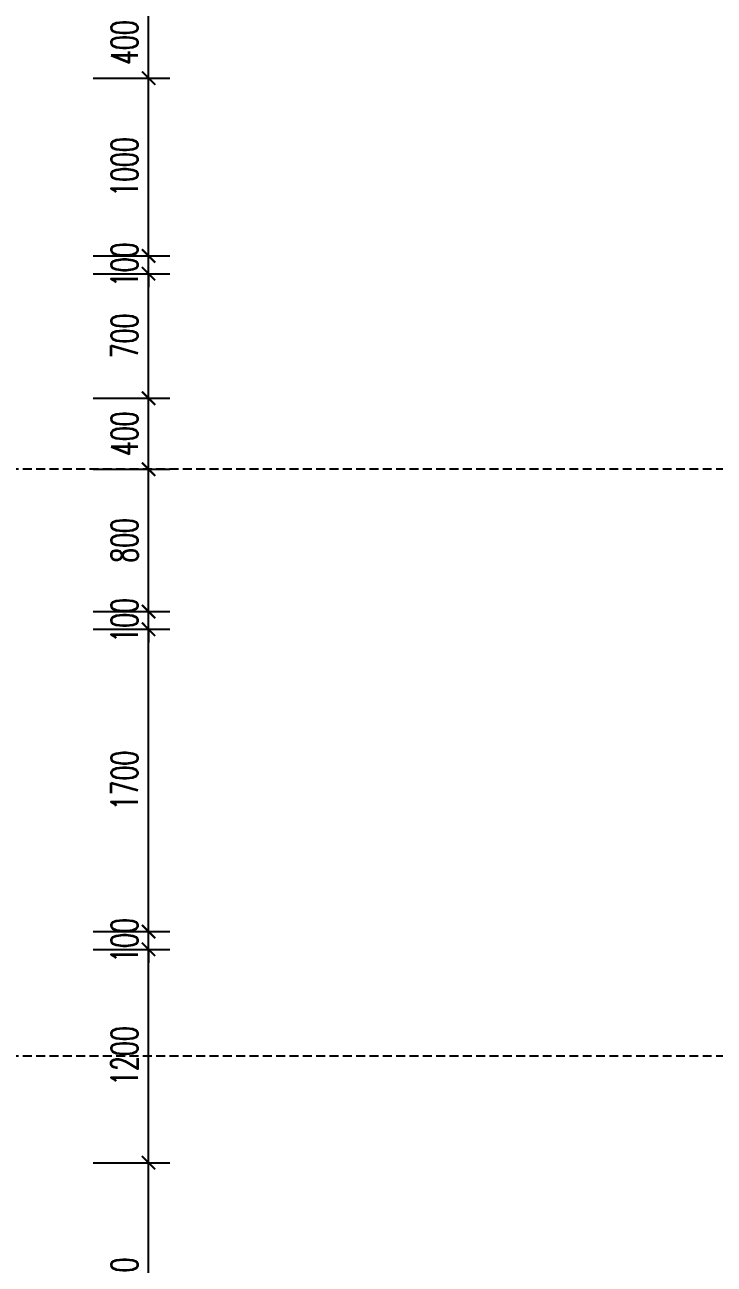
# Model space of a CAD drawing. Header units: millimetres. Extents: x -229618 to 2906, y -178063 to 96806.
# Drawn here: x -102681 to -98802, y -148676 to -141705 of the extents above; entities that cross this region are included whole.
import ezdxf

# ---------------------------------------------------------------- set-up
doc = ezdxf.new("R2010")
doc.units = ezdxf.units.MM
doc.header["$LTSCALE"] = 200
doc.header["$MEASUREMENT"] = 0
doc.header["$PDMODE"] = 3
doc.header["$PDSIZE"] = 50
doc.linetypes.add('CENTER', pattern=[2, 1.25, -0.25, 0.25, -0.25])
doc.linetypes.add('DASHED2', pattern=[0.375, 0.25, -0.125])
doc.layers.get('0').update_dxf_attribs({"color": 95, "linetype": 'CONTINUOUS'})
doc.layers.get('DEFPOINTS').update_dxf_attribs({"linetype": 'CONTINUOUS'})
doc.layers.add('DIM', color=251, linetype='CONTINUOUS')
doc.layers.add('TRUC', color=251, linetype='CENTER')
doc.styles.add('Scale', font='vnsimli.shx', dxfattribs={"width": 0.65, "bigfont": 'bigfont.shx'})
doc.dimstyles.new('Scale', dxfattribs={"dimscale": 75, "dimtxt": 2, "dimasz": 1, "dimexe": 1.6, "dimexo": 0, "dimgap": 0.8, "dimtad": 1, "dimdec": 0, "dimzin": 0, "dimdsep": 46, "dimtxsty": 'Scale', "dimblk": 'ARCHTICK', "dimcen": 0.1, "dimdle": 1, "dimclrd": 256, "dimclre": 256, "dimclrt": 3, "dimadec": 0, "dimazin": 0, "dimtfac": 1, "dimtdec": 0, "dimtix": 1, "dimtmove": 2, "dimatfit": 3, "dimldrblk": 'ARCHTICK', "dimfxl": 0, "dimtolj": 1, "dimtzin": 0, "dimarcsym": 0})

# ---------------------------------------------------------------- blocks, each defined once
blk = doc.blocks.new('_ArchTick')
at = {"color": 0, "linetype": 'ByBlock', "const_width": 0.15}
blk.add_lwpolyline([(-0.5, -0.5), (0.5, 0.5)], dxfattribs=at)
blk = doc.blocks.new('*D2449')
at = {"layer": 'DEFPOINTS', "color": 0, "linetype": 'Continuous'}
for p in [(-102296, -148104.9), (-101984.4, -148104.9), (-102296, -149504.9)]:
    blk.add_point(p, dxfattribs=at)
at = {"layer": 'DIM', "linetype": 'Continuous', "lineweight": -2}
for p, q in [((-101984.4, -149579.9), (-101984.4, -148029.9)), ((-102296, -148104.9), (-101864.4, -148104.9)), ((-102296, -149504.9), (-101864.4, -149504.9))]:
    blk.add_line(p, q, dxfattribs=at)
at = {"layer": 'DIM', "linetype": 'Continuous', "lineweight": -2, "xscale": 75, "yscale": 75, "zscale": 75}
for p, rotation in [((-101984.4, -148104.9), 90), ((-101984.4, -149504.9), 270)]:
    blk.add_blockref('_ArchTick', p, dxfattribs=dict(at, rotation=rotation))
at = {"layer": 'DIM', "color": 3, "linetype": 'Continuous', "insert": (-102119.4, -148804.9), "char_height": 150, "attachment_point": 5, "rotation": 90, "style": 'Scale'}
blk.add_mtext('\\A1;1400', dxfattribs=at)
blk = doc.blocks.new('*D2450')
at = {"layer": 'DEFPOINTS', "color": 0, "linetype": 'Continuous'}
for p in [(-102296, -146904.9), (-101984.4, -146904.9), (-102296, -148104.9)]:
    blk.add_point(p, dxfattribs=at)
at = {"layer": 'DIM', "linetype": 'Continuous', "lineweight": -2}
for p, q in [((-101984.4, -148179.9), (-101984.4, -146829.9)), ((-102296, -146904.9), (-101864.4, -146904.9)), ((-102296, -148104.9), (-101864.4, -148104.9))]:
    blk.add_line(p, q, dxfattribs=at)
at = {"layer": 'DIM', "linetype": 'Continuous', "lineweight": -2, "xscale": 75, "yscale": 75, "zscale": 75}
for p, rotation in [((-101984.4, -146904.9), 90), ((-101984.4, -148104.9), 270)]:
    blk.add_blockref('_ArchTick', p, dxfattribs=dict(at, rotation=rotation))
at = {"layer": 'DIM', "color": 3, "linetype": 'Continuous', "insert": (-102119.4, -147504.9), "char_height": 150, "attachment_point": 5, "rotation": 90, "style": 'Scale'}
blk.add_mtext('\\A1;1200', dxfattribs=at)
blk = doc.blocks.new('*D2451')
at = {"layer": 'DEFPOINTS', "color": 0, "linetype": 'Continuous'}
for p in [(-102296, -146804.9), (-101984.4, -146804.9), (-102296, -146904.9)]:
    blk.add_point(p, dxfattribs=at)
at = {"layer": 'DIM', "linetype": 'Continuous', "lineweight": -2}
for p, q in [((-101984.4, -146804.9), (-101984.4, -146729.9)), ((-102296, -146804.9), (-101864.4, -146804.9)), ((-101984.4, -146904.9), (-101984.4, -146804.9)), ((-102296, -146904.9), (-101864.4, -146904.9)), ((-101984.4, -146904.9), (-101984.4, -146979.9))]:
    blk.add_line(p, q, dxfattribs=at)
at = {"layer": 'DIM', "linetype": 'Continuous', "lineweight": -2, "xscale": 75, "yscale": 75, "zscale": 75}
for p, rotation in [((-101984.4, -146804.9), 270), ((-101984.4, -146904.9), 90)]:
    blk.add_blockref('_ArchTick', p, dxfattribs=dict(at, rotation=rotation))
at = {"layer": 'DIM', "color": 3, "linetype": 'Continuous', "insert": (-102119.4, -146854.9), "char_height": 150, "attachment_point": 5, "rotation": 90, "style": 'Scale'}
blk.add_mtext('\\A1;100', dxfattribs=at)
blk = doc.blocks.new('*D2452')
at = {"layer": 'DEFPOINTS', "color": 0, "linetype": 'Continuous'}
for p in [(-102296, -145104.9), (-101984.4, -145104.9), (-102296, -146804.9)]:
    blk.add_point(p, dxfattribs=at)
at = {"layer": 'DIM', "linetype": 'Continuous', "lineweight": -2}
for p, q in [((-101984.4, -146879.9), (-101984.4, -145029.9)), ((-102296, -145104.9), (-101864.4, -145104.9)), ((-102296, -146804.9), (-101864.4, -146804.9))]:
    blk.add_line(p, q, dxfattribs=at)
at = {"layer": 'DIM', "linetype": 'Continuous', "lineweight": -2, "xscale": 75, "yscale": 75, "zscale": 75}
for p, rotation in [((-101984.4, -145104.9), 90), ((-101984.4, -146804.9), 270)]:
    blk.add_blockref('_ArchTick', p, dxfattribs=dict(at, rotation=rotation))
at = {"layer": 'DIM', "color": 3, "linetype": 'Continuous', "insert": (-102119.4, -145954.9), "char_height": 150, "attachment_point": 5, "rotation": 90, "style": 'Scale'}
blk.add_mtext('\\A1;1700', dxfattribs=at)
blk = doc.blocks.new('*D2453')
at = {"layer": 'DEFPOINTS', "color": 0, "linetype": 'Continuous'}
for p in [(-102296, -145004.9), (-101984.4, -145004.9), (-102296, -145104.9)]:
    blk.add_point(p, dxfattribs=at)
at = {"layer": 'DIM', "linetype": 'Continuous', "lineweight": -2}
for p, q in [((-101984.4, -145004.9), (-101984.4, -144929.9)), ((-102296, -145004.9), (-101864.4, -145004.9)), ((-101984.4, -145104.9), (-101984.4, -145004.9)), ((-102296, -145104.9), (-101864.4, -145104.9)), ((-101984.4, -145104.9), (-101984.4, -145179.9))]:
    blk.add_line(p, q, dxfattribs=at)
at = {"layer": 'DIM', "linetype": 'Continuous', "lineweight": -2, "xscale": 75, "yscale": 75, "zscale": 75}
for p, rotation in [((-101984.4, -145004.9), 270), ((-101984.4, -145104.9), 90)]:
    blk.add_blockref('_ArchTick', p, dxfattribs=dict(at, rotation=rotation))
at = {"layer": 'DIM', "color": 3, "linetype": 'Continuous', "insert": (-102119.4, -145054.9), "char_height": 150, "attachment_point": 5, "rotation": 90, "style": 'Scale'}
blk.add_mtext('\\A1;100', dxfattribs=at)
blk = doc.blocks.new('*D2454')
at = {"layer": 'DEFPOINTS', "color": 0, "linetype": 'Continuous'}
for p in [(-102296, -144204.9), (-101984.4, -144204.9), (-102296, -145004.9)]:
    blk.add_point(p, dxfattribs=at)
at = {"layer": 'DIM', "linetype": 'Continuous', "lineweight": -2}
for p, q in [((-101984.4, -145079.9), (-101984.4, -144129.9)), ((-102296, -144204.9), (-101864.4, -144204.9)), ((-102296, -145004.9), (-101864.4, -145004.9))]:
    blk.add_line(p, q, dxfattribs=at)
at = {"layer": 'DIM', "linetype": 'Continuous', "lineweight": -2, "xscale": 75, "yscale": 75, "zscale": 75}
for p, rotation in [((-101984.4, -144204.9), 90), ((-101984.4, -145004.9), 270)]:
    blk.add_blockref('_ArchTick', p, dxfattribs=dict(at, rotation=rotation))
at = {"layer": 'DIM', "color": 3, "linetype": 'Continuous', "insert": (-102119.4, -144604.9), "char_height": 150, "attachment_point": 5, "rotation": 90, "style": 'Scale'}
blk.add_mtext('\\A1;800', dxfattribs=at)
blk = doc.blocks.new('*D2455')
at = {"layer": 'DEFPOINTS', "color": 0, "linetype": 'Continuous'}
for p in [(-102296, -143804.9), (-101984.4, -143804.9), (-102296, -144204.9)]:
    blk.add_point(p, dxfattribs=at)
at = {"layer": 'DIM', "linetype": 'Continuous', "lineweight": -2}
for p, q in [((-101984.4, -144279.9), (-101984.4, -143729.9)), ((-102296, -143804.9), (-101864.4, -143804.9)), ((-102296, -144204.9), (-101864.4, -144204.9))]:
    blk.add_line(p, q, dxfattribs=at)
at = {"layer": 'DIM', "linetype": 'Continuous', "lineweight": -2, "xscale": 75, "yscale": 75, "zscale": 75}
for p, rotation in [((-101984.4, -143804.9), 90), ((-101984.4, -144204.9), 270)]:
    blk.add_blockref('_ArchTick', p, dxfattribs=dict(at, rotation=rotation))
at = {"layer": 'DIM', "color": 3, "linetype": 'Continuous', "insert": (-102119.4, -144004.9), "char_height": 150, "attachment_point": 5, "rotation": 90, "style": 'Scale'}
blk.add_mtext('\\A1;400', dxfattribs=at)
blk = doc.blocks.new('*D2456')
at = {"layer": 'DEFPOINTS', "color": 0, "linetype": 'Continuous'}
for p in [(-102296, -143104.9), (-101984.4, -143104.9), (-102296, -143804.9)]:
    blk.add_point(p, dxfattribs=at)
at = {"layer": 'DIM', "linetype": 'Continuous', "lineweight": -2}
for p, q in [((-101984.4, -143879.9), (-101984.4, -143029.9)), ((-102296, -143104.9), (-101864.4, -143104.9)), ((-102296, -143804.9), (-101864.4, -143804.9))]:
    blk.add_line(p, q, dxfattribs=at)
at = {"layer": 'DIM', "linetype": 'Continuous', "lineweight": -2, "xscale": 75, "yscale": 75, "zscale": 75}
for p, rotation in [((-101984.4, -143104.9), 90), ((-101984.4, -143804.9), 270)]:
    blk.add_blockref('_ArchTick', p, dxfattribs=dict(at, rotation=rotation))
at = {"layer": 'DIM', "color": 3, "linetype": 'Continuous', "insert": (-102119.4, -143454.9), "char_height": 150, "attachment_point": 5, "rotation": 90, "style": 'Scale'}
blk.add_mtext('\\A1;700', dxfattribs=at)
blk = doc.blocks.new('*D2457')
at = {"layer": 'DEFPOINTS', "color": 0, "linetype": 'Continuous'}
for p in [(-102296, -143004.9), (-101984.4, -143004.9), (-102296, -143104.9)]:
    blk.add_point(p, dxfattribs=at)
at = {"layer": 'DIM', "linetype": 'Continuous', "lineweight": -2}
for p, q in [((-101984.4, -143004.9), (-101984.4, -142929.9)), ((-102296, -143004.9), (-101864.4, -143004.9)), ((-101984.4, -143104.9), (-101984.4, -143004.9)), ((-102296, -143104.9), (-101864.4, -143104.9)), ((-101984.4, -143104.9), (-101984.4, -143179.9))]:
    blk.add_line(p, q, dxfattribs=at)
at = {"layer": 'DIM', "linetype": 'Continuous', "lineweight": -2, "xscale": 75, "yscale": 75, "zscale": 75}
for p, rotation in [((-101984.4, -143004.9), 270), ((-101984.4, -143104.9), 90)]:
    blk.add_blockref('_ArchTick', p, dxfattribs=dict(at, rotation=rotation))
at = {"layer": 'DIM', "color": 3, "linetype": 'Continuous', "insert": (-102119.4, -143054.9), "char_height": 150, "attachment_point": 5, "rotation": 90, "style": 'Scale'}
blk.add_mtext('\\A1;100', dxfattribs=at)
blk = doc.blocks.new('*D2458')
at = {"layer": 'DEFPOINTS', "color": 0, "linetype": 'Continuous'}
for p in [(-102296, -141604.9), (-101984.4, -141604.9), (-102296, -142004.9)]:
    blk.add_point(p, dxfattribs=at)
at = {"layer": 'DIM', "linetype": 'Continuous', "lineweight": -2}
for p, q in [((-101984.4, -142079.9), (-101984.4, -141529.9)), ((-102296, -141604.9), (-101864.4, -141604.9)), ((-102296, -142004.9), (-101864.4, -142004.9))]:
    blk.add_line(p, q, dxfattribs=at)
at = {"layer": 'DIM', "linetype": 'Continuous', "lineweight": -2, "xscale": 75, "yscale": 75, "zscale": 75}
for p, rotation in [((-101984.4, -141604.9), 90), ((-101984.4, -142004.9), 270)]:
    blk.add_blockref('_ArchTick', p, dxfattribs=dict(at, rotation=rotation))
at = {"layer": 'DIM', "color": 3, "linetype": 'Continuous', "insert": (-102119.4, -141804.9), "char_height": 150, "attachment_point": 5, "rotation": 90, "style": 'Scale'}
blk.add_mtext('\\A1;400', dxfattribs=at)
blk = doc.blocks.new('*D2492')
at = {"layer": 'DEFPOINTS', "color": 0, "linetype": 'Continuous'}
for p in [(-102296, -142004.9), (-101984.4, -142004.9), (-102296, -143004.9)]:
    blk.add_point(p, dxfattribs=at)
at = {"layer": 'DIM', "linetype": 'Continuous', "lineweight": -2}
for p, q in [((-101984.4, -143079.9), (-101984.4, -141929.9)), ((-102296, -142004.9), (-101864.4, -142004.9)), ((-102296, -143004.9), (-101864.4, -143004.9))]:
    blk.add_line(p, q, dxfattribs=at)
at = {"layer": 'DIM', "linetype": 'Continuous', "lineweight": -2, "xscale": 75, "yscale": 75, "zscale": 75}
for p, rotation in [((-101984.4, -142004.9), 90), ((-101984.4, -143004.9), 270)]:
    blk.add_blockref('_ArchTick', p, dxfattribs=dict(at, rotation=rotation))
at = {"layer": 'DIM', "color": 3, "linetype": 'Continuous', "insert": (-102119.4, -142504.9), "char_height": 150, "attachment_point": 5, "rotation": 90, "style": 'Scale'}
blk.add_mtext('\\A1;1000', dxfattribs=at)

msp = doc.modelspace()

# ---------------------------------------------------------------- linework, layer by layer
at = {"layer": 'TRUC', "linetype": 'DASHED2'}
for p, q in [((-95441.6, -144204.9), (-122218.1, -144204.9)), ((-95441.6, -147504.9), (-122218.1, -147504.9))]:
    msp.add_line(p, q, dxfattribs=at)

# ---------------------------------------------------------------- dimensions: what is measured, and where the dimension line sits
at = {"layer": 'DIM', "linetype": 'Continuous'}
for base, p1, p2, picture, middle in [((-101984.4, -141604.9), (-102296, -142004.9), (-102296, -141604.9), '*D2458', (-102119.4, -141804.9)), ((-101984.4, -142004.9), (-102296, -143004.9), (-102296, -142004.9), '*D2492', (-102119.4, -142504.9)), ((-101984.4, -143004.9), (-102296, -143104.9), (-102296, -143004.9), '*D2457', (-102119.4, -143054.9)), ((-101984.4, -143104.9), (-102296, -143804.9), (-102296, -143104.9), '*D2456', (-102119.4, -143454.9)), ((-101984.4, -143804.9), (-102296, -144204.9), (-102296, -143804.9), '*D2455', (-102119.4, -144004.9)), ((-101984.4, -144204.9), (-102296, -145004.9), (-102296, -144204.9), '*D2454', (-102119.4, -144604.9)), ((-101984.4, -145004.9), (-102296, -145104.9), (-102296, -145004.9), '*D2453', (-102119.4, -145054.9)), ((-101984.4, -145104.9), (-102296, -146804.9), (-102296, -145104.9), '*D2452', (-102119.4, -145954.9)), ((-101984.4, -146804.9), (-102296, -146904.9), (-102296, -146804.9), '*D2451', (-102119.4, -146854.9)), ((-101984.4, -146904.9), (-102296, -148104.9), (-102296, -146904.9), '*D2450', (-102119.4, -147504.9)), ((-101984.4, -148104.9), (-102296, -149504.9), (-102296, -148104.9), '*D2449', (-102119.4, -148804.9))]:
    dim = msp.add_linear_dim(base=base, p1=p1, p2=p2, angle=90, dimstyle='Scale', override={"dimfxl": 70}, dxfattribs=at)
    dim.commit()
    dim.dimension.update_dxf_attribs({"geometry": picture, "text_midpoint": middle})

doc.saveas('drawing.dxf')
